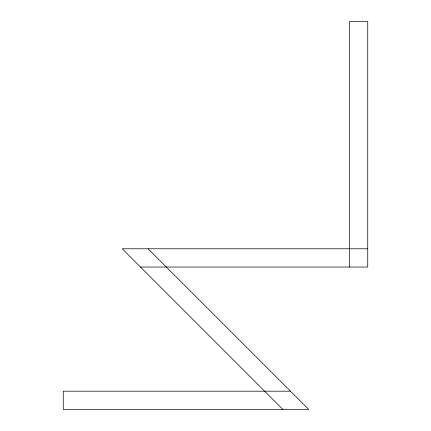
<?xml version="1.0" encoding="UTF-8"?>
<svg xmlns="http://www.w3.org/2000/svg" width="431" height="431" viewBox="0 0 431 431"><rect width="100%" height="100%" fill="white"/><g stroke="black" fill="none" stroke-linecap="round" stroke-linejoin="round"><path stroke-width="0.65" d="M367.74 248.779L122.253 248.779L282.925 409.45M140.511 267.037L367.74 267.037L367.74 21.55L349.476 21.55L349.476 267.037M290.489 391.186L63.26 391.186L63.26 409.45L308.747 409.45L148.075 248.779"/></g></svg>
